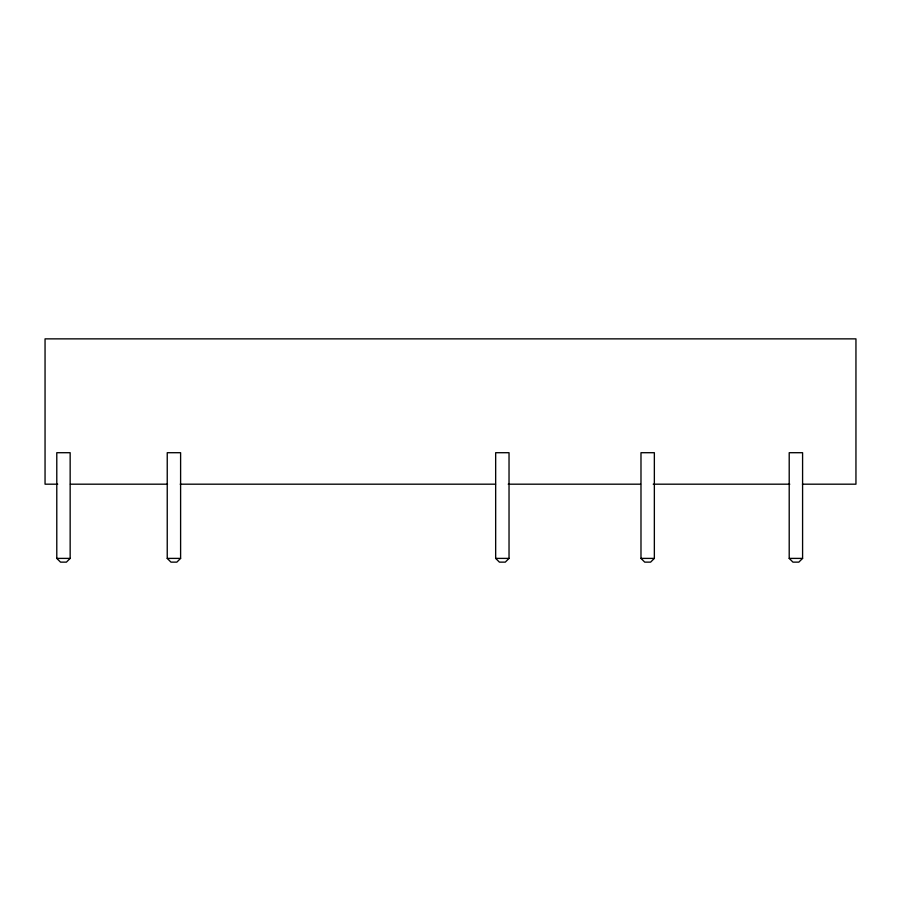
<?xml version="1.0" encoding="UTF-8"?>
<svg xmlns="http://www.w3.org/2000/svg" width="901" height="901" viewBox="0 0 901 901"><rect width="100%" height="100%" fill="white"/><g stroke="black" fill="none" stroke-linecap="round" stroke-linejoin="round"><path stroke-width="1.35" d="M70.154 558.395L66.415 562.134L60.536 562.134L56.786 558.395L56.786 452.707L70.154 452.707L70.154 558.395L56.786 558.395M180.605 558.395L176.855 562.134L170.976 562.134L167.237 558.395L167.237 452.707L180.605 452.707L180.605 558.395L167.237 558.395M509.031 558.395L505.281 562.134L499.402 562.134L495.663 558.395L495.663 452.707L509.031 452.707L509.031 558.395L495.663 558.395M654.351 558.395L650.612 562.134L644.733 562.134L640.983 558.395L640.983 452.707L654.351 452.707L654.351 558.395L640.983 558.395M802.588 558.395L798.838 562.134L792.959 562.134L789.208 558.395L789.208 452.707L802.588 452.707L802.588 558.395L789.208 558.395M57.72 484.186L45.05 484.186L45.05 338.866L855.95 338.866L855.95 484.186L802.453 484.186M70.391 484.186L167.53 484.186M180.2 484.186L495.55 484.186M508.22 484.186L640.555 484.186M653.225 484.186L789.783 484.186"/></g></svg>
